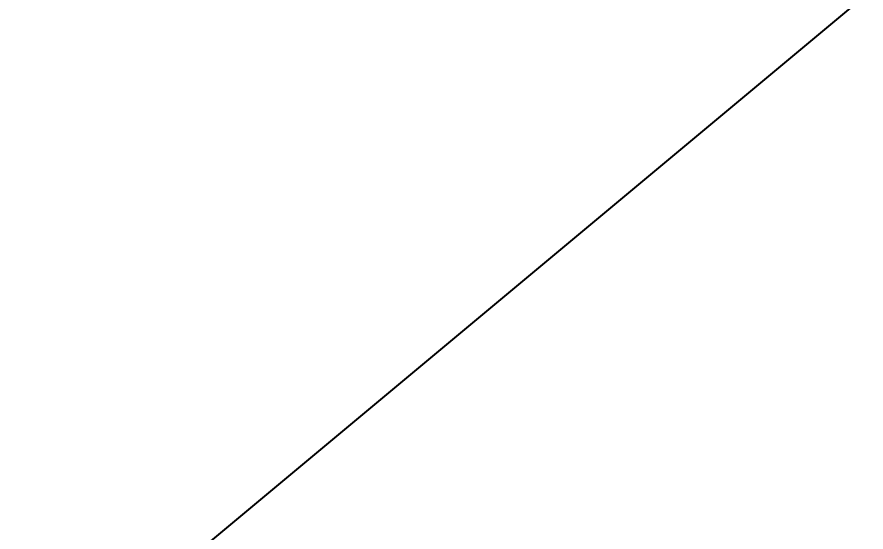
# Model space of a CAD drawing. Header units: millimetres. Extents: x 6622 to 532820, y 3370 to 359312.
# Drawn here: x 460168.1 to 460391.5, y 315349.7 to 315485.1 of the extents above; entities that cross this region are included whole.
import ezdxf
from ezdxf import colors
from ezdxf.entities.mleader import LeaderData, LeaderLine
from ezdxf.math import Vec2, Vec3

# ---------------------------------------------------------------- set-up
doc = ezdxf.new("R2010")
doc.units = ezdxf.units.MM
doc.styles.get("Standard").update_dxf_attribs({"font": 'txt', "bigfont": 'gbcbig.shx'})

# ---------------------------------------------------------------- blocks, each defined once
blk = doc.blocks.new('A$C2A5E29B8')
at = {"color": 3}
blk.add_line((1200, 5057.38), (0, 4057.38), dxfattribs=at)
at = {"color": 5}
blk.add_line((1200, 5057.38), (0, 4057.38), dxfattribs=at)

msp = doc.modelspace()

# ---------------------------------------------------------------- block references
at = {"color": 3}
msp.add_blockref('A$C2A5E29B8', (459950, 311065.654), dxfattribs=at)

# ---------------------------------------------------------------- leaders
ml = msp.add_multileader_mtext('Standard', dxfattribs=at)
ml.set_content('电控箱', color=3)
ml.set_leader_properties()
ml.build(insert=Vec2(0, 0))
ml.multileader.update_dxf_attribs({"text_right_attachment_type": 6, "dogleg_length": 0.36})
ctx = ml.context
ctx.base_point, ctx.char_height, ctx.plane_origin = Vec3(459097.83, 316528.066), 400, Vec3(458857.682, 316647.256)
ctx.right_attachment = 6
notes = []
notes.append((ctx, [(0, (1, 1, 0), (459097.47, 316528.066), (1, 0), 0.36, [(0, [(459026.712, 315349.692)], 0, [])])]))
ctx.mtext.insert, ctx.mtext.flow_direction = Vec3(459099.83, 316739.095), 5
for ctx, leaders in notes:
    for number, flags, end, landing, length, lines in leaders:
        leader = LeaderData()
        leader.index, (leader.has_last_leader_line, leader.has_dogleg_vector, leader.attachment_direction) = number, flags
        leader.last_leader_point, leader.dogleg_vector, leader.dogleg_length = Vec3(end), Vec3(landing), length
        for number, points, colour, breaks in lines:
            line = LeaderLine()
            line.index, line.vertices, line.color, line.breaks = number, Vec3.list(points), colors.encode_raw_color(colour), breaks
            leader.lines.append(line)
        ctx.leaders.append(leader)

doc.saveas('drawing.dxf')
